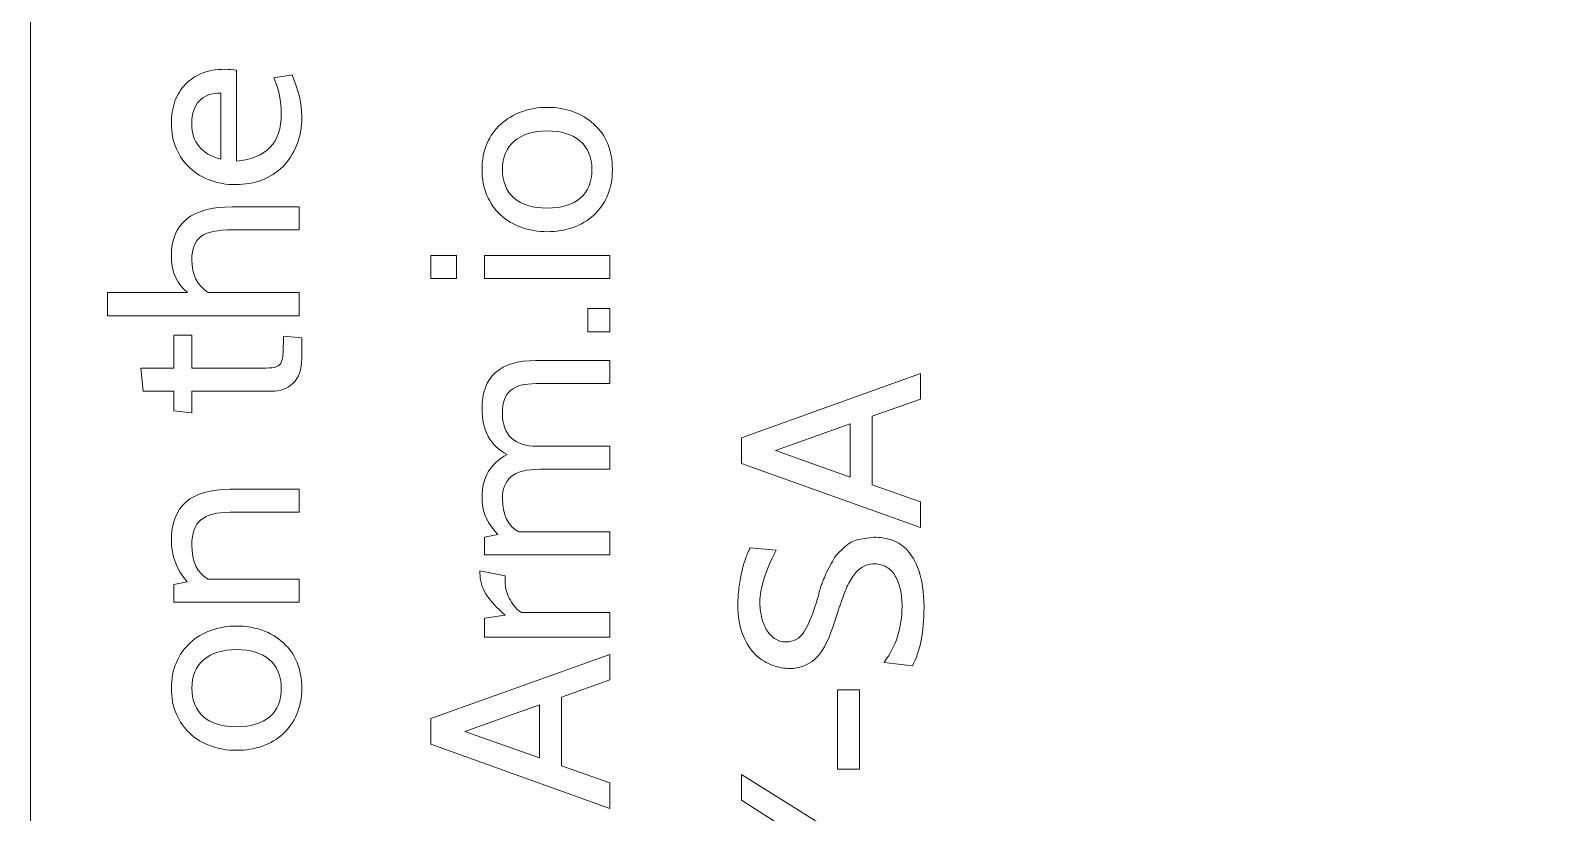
# Model space of a CAD drawing. Header units: centimetres. Extents: x -24 to 24.1, y -20.7 to 0.5.
# Drawn here: x -4.13 to 0.93, y -12.86 to -10.27 of the extents above; entities that cross this region are included whole.
import ezdxf

# ---------------------------------------------------------------- set-up
doc = ezdxf.new("R2010")
doc.units = ezdxf.units.CM
doc.header["$MEASUREMENT"] = 0
doc.layers.add('Layer 1', color=7, linetype='Continuous')

msp = doc.modelspace()

# ---------------------------------------------------------------- linework, layer by layer
at = {"layer": 'Layer 1', "color": 250, "lineweight": 9}
for points, knots in [([(-4.12828, -14.70126), (-4.12828, -14.70126), (-4.1283, -14.71581), (-4.1283, -14.71581), (-4.1283, -14.71581), (-4.1283, -14.98103), (-4.02293, -15.22084), (-3.83539, -15.40837), (-3.83539, -15.40837), (-3.64786, -15.59591), (-3.3935, -15.70126), (-3.12828, -15.70126), (-3.12828, -15.70126), (-3.12828, -15.70126), (4.37172, -15.70126), (4.37172, -15.70126), (4.37172, -15.70126), (4.63693, -15.70126), (4.89129, -15.59591), (5.07882, -15.40837), (5.07882, -15.40837), (5.26635, -15.22084), (5.37172, -14.96648), (5.37172, -14.70127), (5.37172, -14.70127), (5.37172, -14.70126), (5.37172, -2.29126), (5.37172, -2.29126), (5.37172, -2.29126), (5.37172, -1.73898), (4.924, -1.29127), (4.37172, -1.29127), (4.37172, -1.29127), (4.37172, -1.29126), (-3.12828, -1.29126), (-3.12828, -1.29127), (-3.12828, -1.29127), (-3.3935, -1.29127), (-3.64786, -1.39662), (-3.83539, -1.58416), (-3.83539, -1.58416), (-4.02293, -1.77169), (-4.12828, -2.02605), (-4.12828, -2.29126), (-4.12828, -2.29126), (-4.12828, -2.29126), (-4.12828, -14.70126), (-4.12828, -14.70126)], [0, 0, 0, 0, 0.07692308, 0.07692308, 0.07692308, 0.07692308, 0.15384615, 0.15384615, 0.15384615, 0.15384615, 0.23076923, 0.23076923, 0.23076923, 0.23076923, 0.30769231, 0.30769231, 0.30769231, 0.30769231, 0.38461538, 0.38461538, 0.38461538, 0.38461538, 0.46153846, 0.46153846, 0.46153846, 0.46153846, 0.53846154, 0.53846154, 0.53846154, 0.53846154, 0.61538462, 0.61538462, 0.61538462, 0.61538462, 0.69230769, 0.69230769, 0.69230769, 0.69230769, 0.76923077, 0.76923077, 0.76923077, 0.76923077, 0.84615385, 0.84615385, 0.84615385, 0.84615385, 1, 1, 1, 1]), ([(-3.44589, -10.40636), (-3.44589, -10.40636), (-3.44589, -10.70693), (-3.44589, -10.70693), (-3.44589, -10.70693), (-3.34712, -10.6979), (-3.29773, -10.64597), (-3.29773, -10.55114), (-3.29773, -10.55114), (-3.29773, -10.50881), (-3.30591, -10.46902), (-3.32228, -10.43176), (-3.32228, -10.43176), (-3.32228, -10.43176), (-3.26217, -10.4216), (-3.26217, -10.4216), (-3.26217, -10.4216), (-3.24072, -10.47071), (-3.22999, -10.51699), (-3.22999, -10.56046), (-3.22999, -10.56046), (-3.22999, -10.59545), (-3.23564, -10.62692), (-3.24693, -10.65486), (-3.24693, -10.65486), (-3.25822, -10.6828), (-3.2736, -10.70637), (-3.29307, -10.72556), (-3.29307, -10.72556), (-3.31254, -10.74475), (-3.33569, -10.75942), (-3.3625, -10.76958), (-3.3625, -10.76958), (-3.38931, -10.77974), (-3.41824, -10.78482), (-3.44928, -10.78482), (-3.44928, -10.78482), (-3.4792, -10.78482), (-3.50714, -10.78003), (-3.5331, -10.77043), (-3.5331, -10.77043), (-3.55907, -10.76083), (-3.5815, -10.74729), (-3.60041, -10.72979), (-3.60041, -10.72979), (-3.61932, -10.71229), (-3.63428, -10.69098), (-3.64528, -10.66587), (-3.64528, -10.66587), (-3.65629, -10.64075), (-3.6618, -10.61267), (-3.6618, -10.58162), (-3.6618, -10.58162), (-3.6618, -10.55509), (-3.65784, -10.53082), (-3.64994, -10.50881), (-3.64994, -10.50881), (-3.64204, -10.4868), (-3.63047, -10.46803), (-3.61523, -10.45251), (-3.61523, -10.45251), (-3.59999, -10.43698), (-3.5815, -10.42485), (-3.55977, -10.4161), (-3.55977, -10.4161), (-3.53804, -10.40735), (-3.51363, -10.40298), (-3.48653, -10.40298), (-3.48653, -10.40298), (-3.47073, -10.40298), (-3.45718, -10.4041), (-3.44589, -10.40636)], [0, 0, 0, 0, 0.05263158, 0.05263158, 0.05263158, 0.05263158, 0.10526316, 0.10526316, 0.10526316, 0.10526316, 0.15789474, 0.15789474, 0.15789474, 0.15789474, 0.21052632, 0.21052632, 0.21052632, 0.21052632, 0.26315789, 0.26315789, 0.26315789, 0.26315789, 0.31578947, 0.31578947, 0.31578947, 0.31578947, 0.36842105, 0.36842105, 0.36842105, 0.36842105, 0.42105263, 0.42105263, 0.42105263, 0.42105263, 0.47368421, 0.47368421, 0.47368421, 0.47368421, 0.52631579, 0.52631579, 0.52631579, 0.52631579, 0.57894737, 0.57894737, 0.57894737, 0.57894737, 0.63157895, 0.63157895, 0.63157895, 0.63157895, 0.68421053, 0.68421053, 0.68421053, 0.68421053, 0.73684211, 0.73684211, 0.73684211, 0.73684211, 0.78947368, 0.78947368, 0.78947368, 0.78947368, 0.84210526, 0.84210526, 0.84210526, 0.84210526, 0.89473684, 0.89473684, 0.89473684, 0.89473684, 1, 1, 1, 1]), ([(-3.59406, -10.58332), (-3.59406, -10.64484), (-3.56217, -10.68379), (-3.49839, -10.70016), (-3.49839, -10.70016), (-3.49839, -10.70016), (-3.49839, -10.48172), (-3.49839, -10.48172), (-3.49839, -10.48172), (-3.52887, -10.48172), (-3.55243, -10.49018), (-3.56908, -10.50712), (-3.56908, -10.50712), (-3.58574, -10.52405), (-3.59406, -10.54945), (-3.59406, -10.58332)], [0, 0, 0, 0, 0.2, 0.2, 0.2, 0.2, 0.4, 0.4, 0.4, 0.4, 0.6, 0.6, 0.6, 0.6, 1, 1, 1, 1]), ([(-2.26224, -10.58502), (-2.2216, -10.6217), (-2.20128, -10.67166), (-2.20128, -10.73488), (-2.20128, -10.73488), (-2.20128, -10.76705), (-2.20679, -10.79584), (-2.21779, -10.82124), (-2.21779, -10.82124), (-2.2288, -10.84664), (-2.2439, -10.86823), (-2.26309, -10.88601), (-2.26309, -10.88601), (-2.28228, -10.90379), (-2.30514, -10.91733), (-2.33167, -10.92665), (-2.33167, -10.92665), (-2.3582, -10.93596), (-2.3867, -10.94062), (-2.41718, -10.94062), (-2.41718, -10.94062), (-2.44823, -10.94062), (-2.47687, -10.93582), (-2.50312, -10.92622), (-2.50312, -10.92622), (-2.52937, -10.91663), (-2.55209, -10.90294), (-2.57128, -10.88516), (-2.57128, -10.88516), (-2.59047, -10.86738), (-2.60557, -10.84579), (-2.61657, -10.82039), (-2.61657, -10.82039), (-2.62758, -10.79499), (-2.63309, -10.76648), (-2.63309, -10.73488), (-2.63309, -10.73488), (-2.63309, -10.70327), (-2.62758, -10.67476), (-2.61657, -10.64936), (-2.61657, -10.64936), (-2.60557, -10.62396), (-2.59033, -10.60237), (-2.57085, -10.58459), (-2.57085, -10.58459), (-2.55138, -10.56681), (-2.52852, -10.55312), (-2.50227, -10.54353), (-2.50227, -10.54353), (-2.47603, -10.53393), (-2.44766, -10.52913), (-2.41718, -10.52913), (-2.41718, -10.52913), (-2.3551, -10.52913), (-2.30345, -10.54776), (-2.26224, -10.58502)], [0, 0, 0, 0, 0.06666667, 0.06666667, 0.06666667, 0.06666667, 0.13333333, 0.13333333, 0.13333333, 0.13333333, 0.2, 0.2, 0.2, 0.2, 0.26666667, 0.26666667, 0.26666667, 0.26666667, 0.33333333, 0.33333333, 0.33333333, 0.33333333, 0.4, 0.4, 0.4, 0.4, 0.46666667, 0.46666667, 0.46666667, 0.46666667, 0.53333333, 0.53333333, 0.53333333, 0.53333333, 0.6, 0.6, 0.6, 0.6, 0.66666667, 0.66666667, 0.66666667, 0.66666667, 0.73333333, 0.73333333, 0.73333333, 0.73333333, 0.8, 0.8, 0.8, 0.8, 0.86666667, 0.86666667, 0.86666667, 0.86666667, 1, 1, 1, 1]), ([(-2.5264, -10.6409), (-2.55237, -10.66291), (-2.56535, -10.69424), (-2.56535, -10.73488), (-2.56535, -10.73488), (-2.56535, -10.77552), (-2.55251, -10.80698), (-2.52683, -10.82928), (-2.52683, -10.82928), (-2.50115, -10.85158), (-2.4646, -10.86272), (-2.41718, -10.86272), (-2.41718, -10.86272), (-2.36977, -10.86272), (-2.33322, -10.85158), (-2.30754, -10.82928), (-2.30754, -10.82928), (-2.28186, -10.80698), (-2.26902, -10.77552), (-2.26902, -10.73488), (-2.26902, -10.73488), (-2.26902, -10.69367), (-2.28228, -10.66206), (-2.30881, -10.64005), (-2.30881, -10.64005), (-2.33534, -10.61804), (-2.37146, -10.60703), (-2.41718, -10.60703), (-2.41718, -10.60703), (-2.46403, -10.60703), (-2.50044, -10.61832), (-2.5264, -10.6409)], [0, 0, 0, 0, 0.11111111, 0.11111111, 0.11111111, 0.11111111, 0.22222222, 0.22222222, 0.22222222, 0.22222222, 0.33333333, 0.33333333, 0.33333333, 0.33333333, 0.44444444, 0.44444444, 0.44444444, 0.44444444, 0.55555556, 0.55555556, 0.55555556, 0.55555556, 0.66666667, 0.66666667, 0.66666667, 0.66666667, 0.77777778, 0.77777778, 0.77777778, 0.77777778, 1, 1, 1, 1]), ([(-3.23846, -10.85849), (-3.23846, -10.85849), (-3.23846, -10.93469), (-3.23846, -10.93469), (-3.23846, -10.93469), (-3.23846, -10.93469), (-3.46029, -10.93469), (-3.46029, -10.93469), (-3.46029, -10.93469), (-3.50939, -10.93469), (-3.54397, -10.94203), (-3.564, -10.9567), (-3.564, -10.9567), (-3.58404, -10.97138), (-3.59406, -10.99706), (-3.59406, -11.03375), (-3.59406, -11.03375), (-3.59406, -11.08342), (-3.576, -11.11954), (-3.53987, -11.14212), (-3.53987, -11.14212), (-3.53987, -11.14212), (-3.23846, -11.14212), (-3.23846, -11.14212), (-3.23846, -11.14212), (-3.23846, -11.14212), (-3.23846, -11.21917), (-3.23846, -11.21917), (-3.23846, -11.21917), (-3.23846, -11.21917), (-3.87346, -11.21917), (-3.87346, -11.21917), (-3.87346, -11.21917), (-3.87346, -11.21917), (-3.87346, -11.14212), (-3.87346, -11.14212), (-3.87346, -11.14212), (-3.87346, -11.14212), (-3.60845, -11.14212), (-3.60845, -11.14212), (-3.60845, -11.14212), (-3.64401, -11.11446), (-3.6618, -11.07439), (-3.6618, -11.0219), (-3.6618, -11.0219), (-3.6618, -10.91296), (-3.59463, -10.85849), (-3.46029, -10.85849), (-3.46029, -10.85849), (-3.46029, -10.85849), (-3.23846, -10.85849), (-3.23846, -10.85849)], [0, 0, 0, 0, 0.07142857, 0.07142857, 0.07142857, 0.07142857, 0.14285714, 0.14285714, 0.14285714, 0.14285714, 0.21428571, 0.21428571, 0.21428571, 0.21428571, 0.28571429, 0.28571429, 0.28571429, 0.28571429, 0.35714286, 0.35714286, 0.35714286, 0.35714286, 0.42857143, 0.42857143, 0.42857143, 0.42857143, 0.5, 0.5, 0.5, 0.5, 0.57142857, 0.57142857, 0.57142857, 0.57142857, 0.64285714, 0.64285714, 0.64285714, 0.64285714, 0.71428571, 0.71428571, 0.71428571, 0.71428571, 0.78571429, 0.78571429, 0.78571429, 0.78571429, 0.85714286, 0.85714286, 0.85714286, 0.85714286, 1, 1, 1, 1]), ([(-2.71775, -11.01935), (-2.71775, -11.01935), (-2.71775, -11.09555), (-2.71775, -11.09555), (-2.71775, -11.09555), (-2.71775, -11.09555), (-2.80242, -11.09555), (-2.80242, -11.09555), (-2.80242, -11.09555), (-2.80242, -11.09555), (-2.80242, -11.01935), (-2.80242, -11.01935), (-2.80242, -11.01935), (-2.80242, -11.01935), (-2.71775, -11.01935), (-2.71775, -11.01935)], [0, 0, 0, 0, 0.2, 0.2, 0.2, 0.2, 0.4, 0.4, 0.4, 0.4, 0.6, 0.6, 0.6, 0.6, 1, 1, 1, 1]), ([(-2.20975, -11.01935), (-2.20975, -11.01935), (-2.20975, -11.09555), (-2.20975, -11.09555), (-2.20975, -11.09555), (-2.20975, -11.09555), (-2.62462, -11.09555), (-2.62462, -11.09555), (-2.62462, -11.09555), (-2.62462, -11.09555), (-2.62462, -11.01935), (-2.62462, -11.01935), (-2.62462, -11.01935), (-2.62462, -11.01935), (-2.20975, -11.01935), (-2.20975, -11.01935)], [0, 0, 0, 0, 0.2, 0.2, 0.2, 0.2, 0.4, 0.4, 0.4, 0.4, 0.6, 0.6, 0.6, 0.6, 1, 1, 1, 1]), ([(-2.20975, -11.19546), (-2.20975, -11.19546), (-2.20975, -11.27166), (-2.20975, -11.27166), (-2.20975, -11.27166), (-2.20975, -11.27166), (-2.28256, -11.27166), (-2.28256, -11.27166), (-2.28256, -11.27166), (-2.28256, -11.27166), (-2.28256, -11.19546), (-2.28256, -11.19546), (-2.28256, -11.19546), (-2.28256, -11.19546), (-2.20975, -11.19546), (-2.20975, -11.19546)], [0, 0, 0, 0, 0.2, 0.2, 0.2, 0.2, 0.4, 0.4, 0.4, 0.4, 0.6, 0.6, 0.6, 0.6, 1, 1, 1, 1]), ([(-3.29095, -11.28606), (-3.29095, -11.28606), (-3.22999, -11.29199), (-3.22999, -11.29199), (-3.22999, -11.29199), (-3.22999, -11.29199), (-3.22999, -11.36057), (-3.22999, -11.36057), (-3.22999, -11.36057), (-3.22999, -11.39725), (-3.23959, -11.42449), (-3.25878, -11.44227), (-3.25878, -11.44227), (-3.27797, -11.46005), (-3.3014, -11.46894), (-3.32905, -11.46894), (-3.32905, -11.46894), (-3.32905, -11.46894), (-3.59406, -11.46894), (-3.59406, -11.46894), (-3.59406, -11.46894), (-3.59406, -11.46894), (-3.59406, -11.54006), (-3.59406, -11.54006), (-3.59406, -11.54006), (-3.59406, -11.54006), (-3.65333, -11.53329), (-3.65333, -11.53329), (-3.65333, -11.53329), (-3.65333, -11.53329), (-3.65333, -11.46894), (-3.65333, -11.46894), (-3.65333, -11.46894), (-3.65333, -11.46894), (-3.75578, -11.46894), (-3.75578, -11.46894), (-3.75578, -11.46894), (-3.75578, -11.46894), (-3.7634, -11.39274), (-3.7634, -11.39274), (-3.7634, -11.39274), (-3.7634, -11.39274), (-3.65333, -11.39274), (-3.65333, -11.39274), (-3.65333, -11.39274), (-3.65333, -11.39274), (-3.65333, -11.28352), (-3.65333, -11.28352), (-3.65333, -11.28352), (-3.65333, -11.28352), (-3.59406, -11.28352), (-3.59406, -11.28352), (-3.59406, -11.28352), (-3.59406, -11.28352), (-3.59406, -11.39274), (-3.59406, -11.39274), (-3.59406, -11.39274), (-3.59406, -11.39274), (-3.37562, -11.39274), (-3.37562, -11.39274), (-3.37562, -11.39274), (-3.35586, -11.39274), (-3.34034, -11.39217), (-3.32905, -11.39105), (-3.32905, -11.39105), (-3.31776, -11.38992), (-3.3093, -11.38667), (-3.30365, -11.38131), (-3.30365, -11.38131), (-3.29801, -11.37595), (-3.29448, -11.36734), (-3.29307, -11.35549), (-3.29307, -11.35549), (-3.29166, -11.34363), (-3.29095, -11.32698), (-3.29095, -11.30553), (-3.29095, -11.30553), (-3.29095, -11.30553), (-3.29095, -11.28606), (-3.29095, -11.28606)], [0, 0, 0, 0, 0.04761905, 0.04761905, 0.04761905, 0.04761905, 0.0952381, 0.0952381, 0.0952381, 0.0952381, 0.14285714, 0.14285714, 0.14285714, 0.14285714, 0.19047619, 0.19047619, 0.19047619, 0.19047619, 0.23809524, 0.23809524, 0.23809524, 0.23809524, 0.28571429, 0.28571429, 0.28571429, 0.28571429, 0.33333333, 0.33333333, 0.33333333, 0.33333333, 0.38095238, 0.38095238, 0.38095238, 0.38095238, 0.42857143, 0.42857143, 0.42857143, 0.42857143, 0.47619048, 0.47619048, 0.47619048, 0.47619048, 0.52380952, 0.52380952, 0.52380952, 0.52380952, 0.57142857, 0.57142857, 0.57142857, 0.57142857, 0.61904762, 0.61904762, 0.61904762, 0.61904762, 0.66666667, 0.66666667, 0.66666667, 0.66666667, 0.71428571, 0.71428571, 0.71428571, 0.71428571, 0.76190476, 0.76190476, 0.76190476, 0.76190476, 0.80952381, 0.80952381, 0.80952381, 0.80952381, 0.85714286, 0.85714286, 0.85714286, 0.85714286, 0.9047619, 0.9047619, 0.9047619, 0.9047619, 1, 1, 1, 1]), ([(-2.20975, -11.36733), (-2.20975, -11.36733), (-2.20975, -11.44353), (-2.20975, -11.44353), (-2.20975, -11.44353), (-2.20975, -11.44353), (-2.45359, -11.44353), (-2.45359, -11.44353), (-2.45359, -11.44353), (-2.49254, -11.44353), (-2.5209, -11.45115), (-2.53868, -11.46639), (-2.53868, -11.46639), (-2.55646, -11.48163), (-2.56535, -11.50647), (-2.56535, -11.5409), (-2.56535, -11.5409), (-2.56535, -11.61428), (-2.52697, -11.65097), (-2.4502, -11.65097), (-2.4502, -11.65097), (-2.4502, -11.65097), (-2.20975, -11.65097), (-2.20975, -11.65097), (-2.20975, -11.65097), (-2.20975, -11.65097), (-2.20975, -11.72717), (-2.20975, -11.72717), (-2.20975, -11.72717), (-2.20975, -11.72717), (-2.43835, -11.72717), (-2.43835, -11.72717), (-2.43835, -11.72717), (-2.48576, -11.72717), (-2.51878, -11.73549), (-2.53741, -11.75215), (-2.53741, -11.75215), (-2.55604, -11.7688), (-2.56535, -11.79293), (-2.56535, -11.82454), (-2.56535, -11.82454), (-2.56535, -11.87759), (-2.54729, -11.91428), (-2.51116, -11.9346), (-2.51116, -11.9346), (-2.51116, -11.9346), (-2.20975, -11.9346), (-2.20975, -11.9346), (-2.20975, -11.9346), (-2.20975, -11.9346), (-2.20975, -12.0108), (-2.20975, -12.0108), (-2.20975, -12.0108), (-2.20975, -12.0108), (-2.62462, -12.0108), (-2.62462, -12.0108), (-2.62462, -12.0108), (-2.62462, -12.0108), (-2.62462, -11.95154), (-2.62462, -11.95154), (-2.62462, -11.95154), (-2.62462, -11.95154), (-2.58059, -11.94307), (-2.58059, -11.94307), (-2.58059, -11.94307), (-2.60091, -11.92049), (-2.61474, -11.89989), (-2.62208, -11.88126), (-2.62208, -11.88126), (-2.62942, -11.86264), (-2.63309, -11.84175), (-2.63309, -11.81861), (-2.63309, -11.81861), (-2.63309, -11.75539), (-2.60543, -11.70854), (-2.55011, -11.67806), (-2.55011, -11.67806), (-2.60543, -11.64928), (-2.63309, -11.59876), (-2.63309, -11.52651), (-2.63309, -11.52651), (-2.63309, -11.42039), (-2.57354, -11.36733), (-2.45444, -11.36733), (-2.45444, -11.36733), (-2.45444, -11.36733), (-2.20975, -11.36733), (-2.20975, -11.36733)], [0, 0, 0, 0, 0.04347826, 0.04347826, 0.04347826, 0.04347826, 0.08695652, 0.08695652, 0.08695652, 0.08695652, 0.13043478, 0.13043478, 0.13043478, 0.13043478, 0.17391304, 0.17391304, 0.17391304, 0.17391304, 0.2173913, 0.2173913, 0.2173913, 0.2173913, 0.26086957, 0.26086957, 0.26086957, 0.26086957, 0.30434783, 0.30434783, 0.30434783, 0.30434783, 0.34782609, 0.34782609, 0.34782609, 0.34782609, 0.39130435, 0.39130435, 0.39130435, 0.39130435, 0.43478261, 0.43478261, 0.43478261, 0.43478261, 0.47826087, 0.47826087, 0.47826087, 0.47826087, 0.52173913, 0.52173913, 0.52173913, 0.52173913, 0.56521739, 0.56521739, 0.56521739, 0.56521739, 0.60869565, 0.60869565, 0.60869565, 0.60869565, 0.65217391, 0.65217391, 0.65217391, 0.65217391, 0.69565217, 0.69565217, 0.69565217, 0.69565217, 0.73913043, 0.73913043, 0.73913043, 0.73913043, 0.7826087, 0.7826087, 0.7826087, 0.7826087, 0.82608696, 0.82608696, 0.82608696, 0.82608696, 0.86956522, 0.86956522, 0.86956522, 0.86956522, 0.91304348, 0.91304348, 0.91304348, 0.91304348, 1, 1, 1, 1]), ([(-1.18104, -11.41051), (-1.18104, -11.41051), (-1.18104, -11.49517), (-1.18104, -11.49517), (-1.18104, -11.49517), (-1.18104, -11.49517), (-1.34106, -11.5519), (-1.34106, -11.5519), (-1.34106, -11.5519), (-1.34106, -11.5519), (-1.34106, -11.77881), (-1.34106, -11.77881), (-1.34106, -11.77881), (-1.34106, -11.77881), (-1.18104, -11.83554), (-1.18104, -11.83554), (-1.18104, -11.83554), (-1.18104, -11.83554), (-1.18104, -11.9202), (-1.18104, -11.9202), (-1.18104, -11.9202), (-1.18104, -11.9202), (-1.77371, -11.70769), (-1.77371, -11.70769), (-1.77371, -11.70769), (-1.77371, -11.70769), (-1.77371, -11.62302), (-1.77371, -11.62302), (-1.77371, -11.62302), (-1.77371, -11.62302), (-1.18104, -11.41051), (-1.18104, -11.41051)], [0, 0, 0, 0, 0.11111111, 0.11111111, 0.11111111, 0.11111111, 0.22222222, 0.22222222, 0.22222222, 0.22222222, 0.33333333, 0.33333333, 0.33333333, 0.33333333, 0.44444444, 0.44444444, 0.44444444, 0.44444444, 0.55555556, 0.55555556, 0.55555556, 0.55555556, 0.66666667, 0.66666667, 0.66666667, 0.66666667, 0.77777778, 0.77777778, 0.77777778, 0.77777778, 1, 1, 1, 1]), ([(-1.41387, -11.5773), (-1.41387, -11.5773), (-1.6611, -11.66536), (-1.6611, -11.66536), (-1.6611, -11.66536), (-1.6611, -11.66536), (-1.41387, -11.75341), (-1.41387, -11.75341), (-1.41387, -11.75341), (-1.41387, -11.75341), (-1.41387, -11.5773), (-1.41387, -11.5773)], [0, 0, 0, 0, 0.25, 0.25, 0.25, 0.25, 0.5, 0.5, 0.5, 0.5, 1, 1, 1, 1]), ([(-3.23846, -11.79321), (-3.23846, -11.79321), (-3.23846, -11.86942), (-3.23846, -11.86942), (-3.23846, -11.86942), (-3.23846, -11.86942), (-3.46706, -11.86942), (-3.46706, -11.86942), (-3.46706, -11.86942), (-3.51165, -11.86942), (-3.54397, -11.87774), (-3.564, -11.89439), (-3.564, -11.89439), (-3.58404, -11.91104), (-3.59406, -11.93884), (-3.59406, -11.97779), (-3.59406, -11.97779), (-3.59406, -12.0331), (-3.576, -12.07092), (-3.53987, -12.09124), (-3.53987, -12.09124), (-3.53987, -12.09124), (-3.23846, -12.09124), (-3.23846, -12.09124), (-3.23846, -12.09124), (-3.23846, -12.09124), (-3.23846, -12.16744), (-3.23846, -12.16744), (-3.23846, -12.16744), (-3.23846, -12.16744), (-3.65333, -12.16744), (-3.65333, -12.16744), (-3.65333, -12.16744), (-3.65333, -12.16744), (-3.65333, -12.10818), (-3.65333, -12.10818), (-3.65333, -12.10818), (-3.65333, -12.10818), (-3.6093, -12.09971), (-3.6093, -12.09971), (-3.6093, -12.09971), (-3.6443, -12.0602), (-3.6618, -12.01448), (-3.6618, -11.96255), (-3.6618, -11.96255), (-3.6618, -11.84966), (-3.59688, -11.79321), (-3.46706, -11.79321), (-3.46706, -11.79321), (-3.46706, -11.79321), (-3.23846, -11.79321), (-3.23846, -11.79321)], [0, 0, 0, 0, 0.07142857, 0.07142857, 0.07142857, 0.07142857, 0.14285714, 0.14285714, 0.14285714, 0.14285714, 0.21428571, 0.21428571, 0.21428571, 0.21428571, 0.28571429, 0.28571429, 0.28571429, 0.28571429, 0.35714286, 0.35714286, 0.35714286, 0.35714286, 0.42857143, 0.42857143, 0.42857143, 0.42857143, 0.5, 0.5, 0.5, 0.5, 0.57142857, 0.57142857, 0.57142857, 0.57142857, 0.64285714, 0.64285714, 0.64285714, 0.64285714, 0.71428571, 0.71428571, 0.71428571, 0.71428571, 0.78571429, 0.78571429, 0.78571429, 0.78571429, 0.85714286, 0.85714286, 0.85714286, 0.85714286, 1, 1, 1, 1]), ([(-1.16919, -12.18352), (-1.16919, -12.26537), (-1.18189, -12.33), (-1.20729, -12.37741), (-1.20729, -12.37741), (-1.20729, -12.37741), (-1.30127, -12.3664), (-1.30127, -12.3664), (-1.30127, -12.3664), (-1.26176, -12.31335), (-1.242, -12.25182), (-1.242, -12.18183), (-1.242, -12.18183), (-1.242, -12.16151), (-1.24383, -12.14274), (-1.2475, -12.12553), (-1.2475, -12.12553), (-1.25117, -12.10831), (-1.25682, -12.09335), (-1.26444, -12.08065), (-1.26444, -12.08065), (-1.27206, -12.06795), (-1.28165, -12.05807), (-1.29322, -12.05102), (-1.29322, -12.05102), (-1.30479, -12.04396), (-1.3182, -12.04044), (-1.33344, -12.04044), (-1.33344, -12.04044), (-1.34925, -12.04044), (-1.36293, -12.0441), (-1.3745, -12.05144), (-1.3745, -12.05144), (-1.38608, -12.05878), (-1.39638, -12.06908), (-1.40541, -12.08235), (-1.40541, -12.08235), (-1.41444, -12.09561), (-1.42262, -12.1117), (-1.42996, -12.13061), (-1.42996, -12.13061), (-1.4373, -12.14951), (-1.44492, -12.17054), (-1.45282, -12.19368), (-1.45282, -12.19368), (-1.45282, -12.19368), (-1.47229, -12.25295), (-1.47229, -12.25295), (-1.47229, -12.25295), (-1.4881, -12.30093), (-1.50771, -12.33522), (-1.53114, -12.35582), (-1.53114, -12.35582), (-1.55456, -12.37642), (-1.58236, -12.38672), (-1.61454, -12.38672), (-1.61454, -12.38672), (-1.63147, -12.38672), (-1.64995, -12.38334), (-1.66999, -12.37656), (-1.66999, -12.37656), (-1.69003, -12.36979), (-1.70866, -12.35836), (-1.72587, -12.34227), (-1.72587, -12.34227), (-1.74309, -12.32619), (-1.75734, -12.30446), (-1.76863, -12.27708), (-1.76863, -12.27708), (-1.77992, -12.2497), (-1.78556, -12.21513), (-1.78556, -12.17336), (-1.78556, -12.17336), (-1.78556, -12.15643), (-1.78443, -12.13893), (-1.78218, -12.12087), (-1.78218, -12.12087), (-1.77992, -12.10281), (-1.77695, -12.08545), (-1.77329, -12.0688), (-1.77329, -12.0688), (-1.76962, -12.05215), (-1.76524, -12.03677), (-1.76016, -12.02266), (-1.76016, -12.02266), (-1.75508, -12.00854), (-1.75, -11.99669), (-1.74492, -11.98709), (-1.74492, -11.98709), (-1.74492, -11.98709), (-1.65941, -11.99556), (-1.65941, -11.99556), (-1.65941, -11.99556), (-1.69497, -12.06668), (-1.71275, -12.12341), (-1.71275, -12.16574), (-1.71275, -12.16574), (-1.71275, -12.18211), (-1.71106, -12.19834), (-1.70767, -12.21443), (-1.70767, -12.21443), (-1.70428, -12.23051), (-1.69892, -12.24476), (-1.69158, -12.25718), (-1.69158, -12.25718), (-1.68424, -12.2696), (-1.67521, -12.27962), (-1.66449, -12.28724), (-1.66449, -12.28724), (-1.65376, -12.29486), (-1.64078, -12.29867), (-1.62554, -12.29867), (-1.62554, -12.29867), (-1.60071, -12.29867), (-1.58137, -12.28809), (-1.56754, -12.26692), (-1.56754, -12.26692), (-1.55372, -12.24575), (-1.54003, -12.21372), (-1.52648, -12.17082), (-1.52648, -12.17082), (-1.52253, -12.15897), (-1.51999, -12.15036), (-1.51886, -12.145), (-1.51886, -12.145), (-1.51773, -12.13964), (-1.51646, -12.13442), (-1.51505, -12.12934), (-1.51505, -12.12934), (-1.51364, -12.12426), (-1.51138, -12.11734), (-1.50828, -12.10859), (-1.50828, -12.10859), (-1.50517, -12.09984), (-1.49939, -12.08587), (-1.49092, -12.06668), (-1.49092, -12.06668), (-1.49092, -12.06668), (-1.47568, -12.0379), (-1.47568, -12.0379), (-1.47568, -12.0379), (-1.47173, -12.03056), (-1.46834, -12.02449), (-1.46552, -12.01969), (-1.46552, -12.01969), (-1.4627, -12.01489), (-1.45988, -12.01108), (-1.45705, -12.00826), (-1.45705, -12.00826), (-1.45705, -12.00826), (-1.43504, -11.98709), (-1.43504, -11.98709), (-1.43504, -11.98709), (-1.42149, -11.97411), (-1.40682, -11.9655), (-1.39101, -11.96127), (-1.39101, -11.96127), (-1.37521, -11.95704), (-1.3563, -11.95407), (-1.33429, -11.95238), (-1.33429, -11.95238), (-1.31735, -11.95238), (-1.29943, -11.95492), (-1.28052, -11.96), (-1.28052, -11.96), (-1.26161, -11.96508), (-1.24398, -11.97581), (-1.22761, -11.99217), (-1.22761, -11.99217), (-1.21124, -12.00854), (-1.19755, -12.03183), (-1.18654, -12.06203), (-1.18654, -12.06203), (-1.17554, -12.09222), (-1.16975, -12.13272), (-1.16919, -12.18352)], [0, 0, 0, 0, 0.02222222, 0.02222222, 0.02222222, 0.02222222, 0.04444444, 0.04444444, 0.04444444, 0.04444444, 0.06666667, 0.06666667, 0.06666667, 0.06666667, 0.08888889, 0.08888889, 0.08888889, 0.08888889, 0.11111111, 0.11111111, 0.11111111, 0.11111111, 0.13333333, 0.13333333, 0.13333333, 0.13333333, 0.15555556, 0.15555556, 0.15555556, 0.15555556, 0.17777778, 0.17777778, 0.17777778, 0.17777778, 0.2, 0.2, 0.2, 0.2, 0.22222222, 0.22222222, 0.22222222, 0.22222222, 0.24444444, 0.24444444, 0.24444444, 0.24444444, 0.26666667, 0.26666667, 0.26666667, 0.26666667, 0.28888889, 0.28888889, 0.28888889, 0.28888889, 0.31111111, 0.31111111, 0.31111111, 0.31111111, 0.33333333, 0.33333333, 0.33333333, 0.33333333, 0.35555556, 0.35555556, 0.35555556, 0.35555556, 0.37777778, 0.37777778, 0.37777778, 0.37777778, 0.4, 0.4, 0.4, 0.4, 0.42222222, 0.42222222, 0.42222222, 0.42222222, 0.44444444, 0.44444444, 0.44444444, 0.44444444, 0.46666667, 0.46666667, 0.46666667, 0.46666667, 0.48888889, 0.48888889, 0.48888889, 0.48888889, 0.51111111, 0.51111111, 0.51111111, 0.51111111, 0.53333333, 0.53333333, 0.53333333, 0.53333333, 0.55555556, 0.55555556, 0.55555556, 0.55555556, 0.57777778, 0.57777778, 0.57777778, 0.57777778, 0.6, 0.6, 0.6, 0.6, 0.62222222, 0.62222222, 0.62222222, 0.62222222, 0.64444444, 0.64444444, 0.64444444, 0.64444444, 0.66666667, 0.66666667, 0.66666667, 0.66666667, 0.68888889, 0.68888889, 0.68888889, 0.68888889, 0.71111111, 0.71111111, 0.71111111, 0.71111111, 0.73333333, 0.73333333, 0.73333333, 0.73333333, 0.75555556, 0.75555556, 0.75555556, 0.75555556, 0.77777778, 0.77777778, 0.77777778, 0.77777778, 0.8, 0.8, 0.8, 0.8, 0.82222222, 0.82222222, 0.82222222, 0.82222222, 0.84444444, 0.84444444, 0.84444444, 0.84444444, 0.86666667, 0.86666667, 0.86666667, 0.86666667, 0.88888889, 0.88888889, 0.88888889, 0.88888889, 0.91111111, 0.91111111, 0.91111111, 0.91111111, 0.93333333, 0.93333333, 0.93333333, 0.93333333, 0.95555556, 0.95555556, 0.95555556, 0.95555556, 1, 1, 1, 1]), ([(-2.63986, -12.0633), (-2.63986, -12.0633), (-2.55604, -12.08023), (-2.55604, -12.08023), (-2.55604, -12.08023), (-2.55604, -12.08023), (-2.55604, -12.10648), (-2.55604, -12.10648), (-2.55604, -12.10648), (-2.55604, -12.11494), (-2.55449, -12.12397), (-2.55138, -12.13357), (-2.55138, -12.13357), (-2.54828, -12.14316), (-2.54418, -12.15234), (-2.5391, -12.16109), (-2.5391, -12.16109), (-2.53402, -12.16983), (-2.52838, -12.17788), (-2.52217, -12.18522), (-2.52217, -12.18522), (-2.51596, -12.19255), (-2.50947, -12.19792), (-2.5027, -12.2013), (-2.5027, -12.2013), (-2.5027, -12.2013), (-2.20975, -12.2013), (-2.20975, -12.2013), (-2.20975, -12.2013), (-2.20975, -12.2013), (-2.20975, -12.28258), (-2.20975, -12.28258), (-2.20975, -12.28258), (-2.20975, -12.28258), (-2.62462, -12.28258), (-2.62462, -12.28258), (-2.62462, -12.28258), (-2.62462, -12.28258), (-2.62462, -12.21993), (-2.62462, -12.21993), (-2.62462, -12.21993), (-2.62462, -12.21993), (-2.55604, -12.21062), (-2.55604, -12.21062), (-2.55604, -12.21062), (-2.58539, -12.18465), (-2.6067, -12.16109), (-2.61996, -12.13992), (-2.61996, -12.13992), (-2.63323, -12.11875), (-2.63986, -12.09547), (-2.63986, -12.07007), (-2.63986, -12.07007), (-2.63986, -12.07007), (-2.63986, -12.0633), (-2.63986, -12.0633)], [0, 0, 0, 0, 0.06666667, 0.06666667, 0.06666667, 0.06666667, 0.13333333, 0.13333333, 0.13333333, 0.13333333, 0.2, 0.2, 0.2, 0.2, 0.26666667, 0.26666667, 0.26666667, 0.26666667, 0.33333333, 0.33333333, 0.33333333, 0.33333333, 0.4, 0.4, 0.4, 0.4, 0.46666667, 0.46666667, 0.46666667, 0.46666667, 0.53333333, 0.53333333, 0.53333333, 0.53333333, 0.6, 0.6, 0.6, 0.6, 0.66666667, 0.66666667, 0.66666667, 0.66666667, 0.73333333, 0.73333333, 0.73333333, 0.73333333, 0.8, 0.8, 0.8, 0.8, 0.86666667, 0.86666667, 0.86666667, 0.86666667, 1, 1, 1, 1]), ([(-3.29095, -12.30207), (-3.25031, -12.33875), (-3.22999, -12.38871), (-3.22999, -12.45193), (-3.22999, -12.45193), (-3.22999, -12.4841), (-3.2355, -12.51289), (-3.2465, -12.53829), (-3.2465, -12.53829), (-3.25751, -12.56369), (-3.27261, -12.58528), (-3.2918, -12.60306), (-3.2918, -12.60306), (-3.31099, -12.62084), (-3.33385, -12.63438), (-3.36038, -12.6437), (-3.36038, -12.6437), (-3.38691, -12.65301), (-3.41541, -12.65767), (-3.44589, -12.65767), (-3.44589, -12.65767), (-3.47694, -12.65767), (-3.50558, -12.65287), (-3.53183, -12.64327), (-3.53183, -12.64327), (-3.55808, -12.63368), (-3.5808, -12.61999), (-3.59999, -12.60221), (-3.59999, -12.60221), (-3.61918, -12.58443), (-3.63428, -12.56284), (-3.64528, -12.53744), (-3.64528, -12.53744), (-3.65629, -12.51204), (-3.6618, -12.48353), (-3.6618, -12.45193), (-3.6618, -12.45193), (-3.6618, -12.42032), (-3.65629, -12.39181), (-3.64528, -12.36641), (-3.64528, -12.36641), (-3.63428, -12.34101), (-3.61904, -12.31942), (-3.59956, -12.30164), (-3.59956, -12.30164), (-3.58009, -12.28386), (-3.55723, -12.27017), (-3.53098, -12.26058), (-3.53098, -12.26058), (-3.50474, -12.25098), (-3.47637, -12.24618), (-3.44589, -12.24618), (-3.44589, -12.24618), (-3.38381, -12.24618), (-3.33216, -12.26481), (-3.29095, -12.30207)], [0, 0, 0, 0, 0.06666667, 0.06666667, 0.06666667, 0.06666667, 0.13333333, 0.13333333, 0.13333333, 0.13333333, 0.2, 0.2, 0.2, 0.2, 0.26666667, 0.26666667, 0.26666667, 0.26666667, 0.33333333, 0.33333333, 0.33333333, 0.33333333, 0.4, 0.4, 0.4, 0.4, 0.46666667, 0.46666667, 0.46666667, 0.46666667, 0.53333333, 0.53333333, 0.53333333, 0.53333333, 0.6, 0.6, 0.6, 0.6, 0.66666667, 0.66666667, 0.66666667, 0.66666667, 0.73333333, 0.73333333, 0.73333333, 0.73333333, 0.8, 0.8, 0.8, 0.8, 0.86666667, 0.86666667, 0.86666667, 0.86666667, 1, 1, 1, 1]), ([(-3.55511, -12.35795), (-3.58108, -12.37996), (-3.59406, -12.41129), (-3.59406, -12.45193), (-3.59406, -12.45193), (-3.59406, -12.49257), (-3.58122, -12.52403), (-3.55554, -12.54633), (-3.55554, -12.54633), (-3.52986, -12.56863), (-3.49331, -12.57977), (-3.44589, -12.57977), (-3.44589, -12.57977), (-3.39848, -12.57977), (-3.36193, -12.56863), (-3.33625, -12.54633), (-3.33625, -12.54633), (-3.31057, -12.52403), (-3.29773, -12.49257), (-3.29773, -12.45193), (-3.29773, -12.45193), (-3.29773, -12.41072), (-3.31099, -12.37911), (-3.33752, -12.3571), (-3.33752, -12.3571), (-3.36405, -12.33509), (-3.40017, -12.32408), (-3.44589, -12.32408), (-3.44589, -12.32408), (-3.49274, -12.32408), (-3.52915, -12.33537), (-3.55511, -12.35795)], [0, 0, 0, 0, 0.11111111, 0.11111111, 0.11111111, 0.11111111, 0.22222222, 0.22222222, 0.22222222, 0.22222222, 0.33333333, 0.33333333, 0.33333333, 0.33333333, 0.44444444, 0.44444444, 0.44444444, 0.44444444, 0.55555556, 0.55555556, 0.55555556, 0.55555556, 0.66666667, 0.66666667, 0.66666667, 0.66666667, 0.77777778, 0.77777778, 0.77777778, 0.77777778, 1, 1, 1, 1]), ([(-2.20975, -12.34016), (-2.20975, -12.34016), (-2.20975, -12.42482), (-2.20975, -12.42482), (-2.20975, -12.42482), (-2.20975, -12.42482), (-2.36977, -12.48155), (-2.36977, -12.48155), (-2.36977, -12.48155), (-2.36977, -12.48155), (-2.36977, -12.70846), (-2.36977, -12.70846), (-2.36977, -12.70846), (-2.36977, -12.70846), (-2.20975, -12.76519), (-2.20975, -12.76519), (-2.20975, -12.76519), (-2.20975, -12.76519), (-2.20975, -12.84985), (-2.20975, -12.84985), (-2.20975, -12.84985), (-2.20975, -12.84985), (-2.80242, -12.63734), (-2.80242, -12.63734), (-2.80242, -12.63734), (-2.80242, -12.63734), (-2.80242, -12.55267), (-2.80242, -12.55267), (-2.80242, -12.55267), (-2.80242, -12.55267), (-2.20975, -12.34016), (-2.20975, -12.34016)], [0, 0, 0, 0, 0.11111111, 0.11111111, 0.11111111, 0.11111111, 0.22222222, 0.22222222, 0.22222222, 0.22222222, 0.33333333, 0.33333333, 0.33333333, 0.33333333, 0.44444444, 0.44444444, 0.44444444, 0.44444444, 0.55555556, 0.55555556, 0.55555556, 0.55555556, 0.66666667, 0.66666667, 0.66666667, 0.66666667, 0.77777778, 0.77777778, 0.77777778, 0.77777778, 1, 1, 1, 1]), ([(-1.38255, -12.45784), (-1.38255, -12.45784), (-1.38255, -12.72031), (-1.38255, -12.72031), (-1.38255, -12.72031), (-1.38255, -12.72031), (-1.45536, -12.72031), (-1.45536, -12.72031), (-1.45536, -12.72031), (-1.45536, -12.72031), (-1.45536, -12.45784), (-1.45536, -12.45784), (-1.45536, -12.45784), (-1.45536, -12.45784), (-1.38255, -12.45784), (-1.38255, -12.45784)], [0, 0, 0, 0, 0.2, 0.2, 0.2, 0.2, 0.4, 0.4, 0.4, 0.4, 0.6, 0.6, 0.6, 0.6, 1, 1, 1, 1]), ([(-2.44258, -12.50695), (-2.44258, -12.50695), (-2.68981, -12.59501), (-2.68981, -12.59501), (-2.68981, -12.59501), (-2.68981, -12.59501), (-2.44258, -12.68306), (-2.44258, -12.68306), (-2.44258, -12.68306), (-2.44258, -12.68306), (-2.44258, -12.50695), (-2.44258, -12.50695)], [0, 0, 0, 0, 0.25, 0.25, 0.25, 0.25, 0.5, 0.5, 0.5, 0.5, 1, 1, 1, 1]), ([(-1.77371, -12.73809), (-1.77371, -12.73809), (-1.45451, -12.93791), (-1.45451, -12.93791), (-1.45451, -12.93791), (-1.45451, -12.93791), (-1.18104, -12.93791), (-1.18104, -12.93791), (-1.18104, -12.93791), (-1.18104, -12.93791), (-1.18104, -13.02173), (-1.18104, -13.02173), (-1.18104, -13.02173), (-1.18104, -13.02173), (-1.45451, -13.02173), (-1.45451, -13.02173), (-1.45451, -13.02173), (-1.45451, -13.02173), (-1.77371, -13.22239), (-1.77371, -13.22239), (-1.77371, -13.22239), (-1.77371, -13.22239), (-1.77371, -13.13772), (-1.77371, -13.13772), (-1.77371, -13.13772), (-1.77371, -13.13772), (-1.52733, -12.98024), (-1.52733, -12.98024), (-1.52733, -12.98024), (-1.52733, -12.98024), (-1.77371, -12.82276), (-1.77371, -12.82276), (-1.77371, -12.82276), (-1.77371, -12.82276), (-1.77371, -12.73809), (-1.77371, -12.73809)], [0, 0, 0, 0, 0.1, 0.1, 0.1, 0.1, 0.2, 0.2, 0.2, 0.2, 0.3, 0.3, 0.3, 0.3, 0.4, 0.4, 0.4, 0.4, 0.5, 0.5, 0.5, 0.5, 0.6, 0.6, 0.6, 0.6, 0.7, 0.7, 0.7, 0.7, 0.8, 0.8, 0.8, 0.8, 1, 1, 1, 1])]:
    msp.add_open_spline(points, degree=3, knots=knots, dxfattribs=at)

doc.saveas('drawing.dxf')
